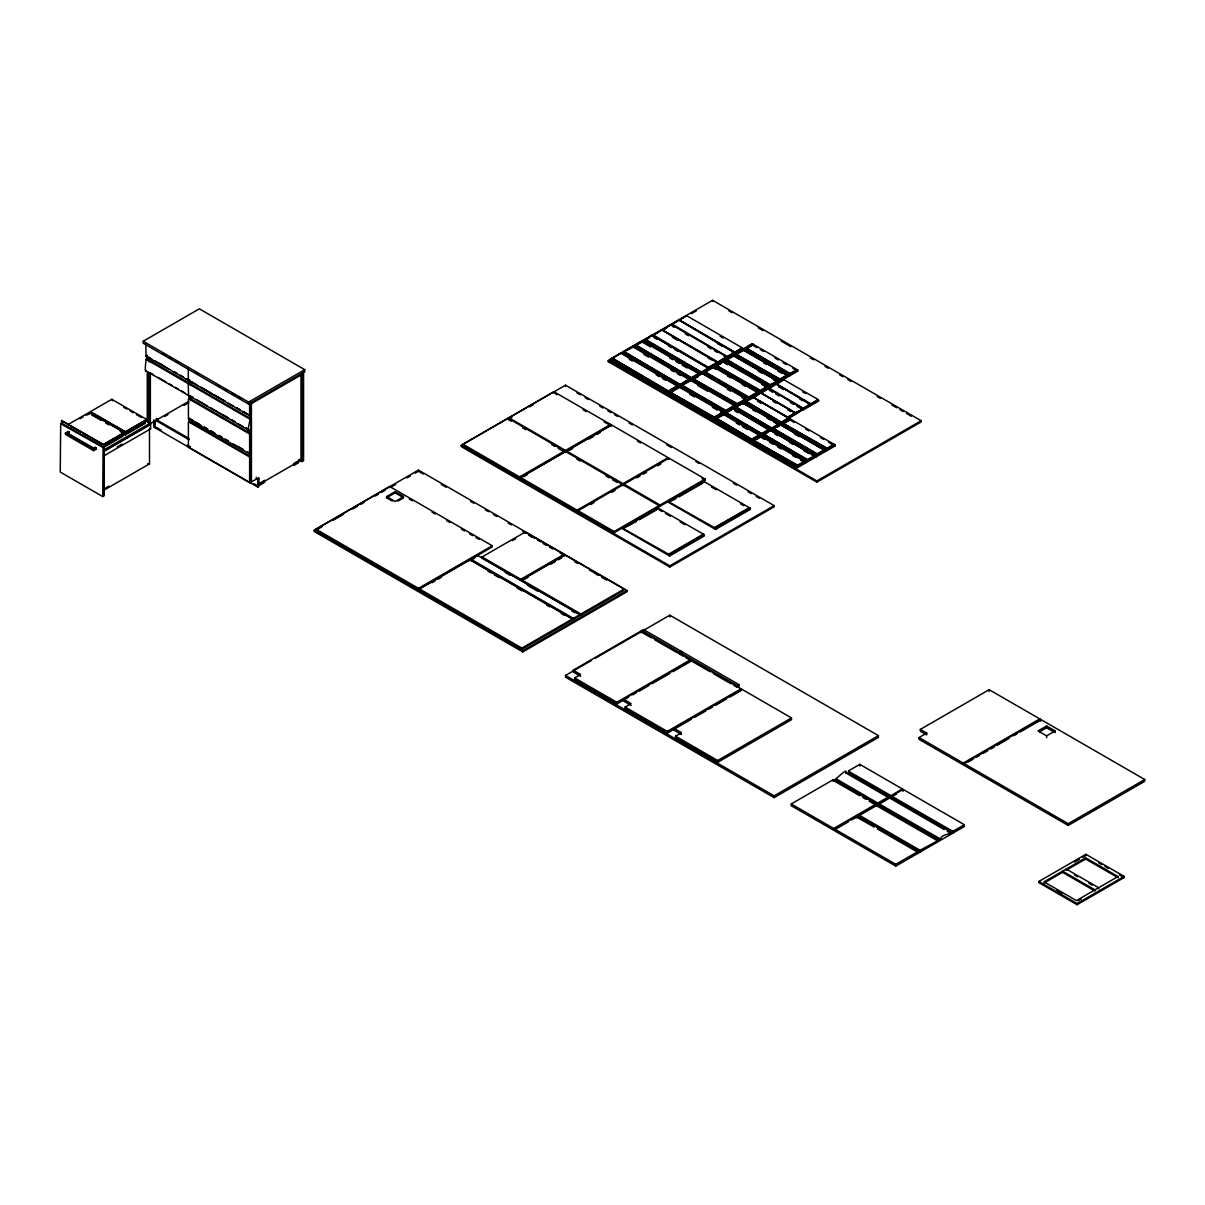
<?xml version="1.0" encoding="UTF-8"?>
<svg xmlns="http://www.w3.org/2000/svg" width="1205" height="1205" viewBox="0 0 1205 1205"><rect width="100%" height="100%" fill="white"/><g stroke="black" fill="none" stroke-linecap="round" stroke-linejoin="round"><path stroke-width="1.5" d="M61.53 423.045L60.807 423.814L103.901 447.989L104.022 445.097L61.53 420.575L61.53 423.045L104.022 447.567M146.392 355.55L146.106 356.319L168.203 368.835M146.392 370.462C144.223 375.719 145.76 357.222 147.281 356.153M189.667 383.536L189.682 380.238M249.104 453.547L188.432 419.009L188.417 398.991L189.637 398.584L189.682 395.843L192.905 397.71M251.152 402.606L251.152 481.774L249.616 482.663L188.402 447.326L188.402 422.051C190.495 422.729 189.727 414.746 189.938 422.398M250.068 415.951L171.351 370.643M249.616 403.494L249.616 416.327C253.502 411.568 245.218 433.107 249.631 431.3C251.604 427.896 251.333 435.517 249.631 434.327L249.616 454.24C251.514 450.986 251.408 458.608 249.646 457.252L249.616 482.663M856.032 817.577L856.574 816.312L834.568 828.98L834.568 830.757L895.782 866.094L964.362 826.51L964.362 824.732L903.148 789.396L892.031 795.812L891.429 797.936L952.809 833.167M891.595 796.053L888.13 798.403L888.537 796.866L878.264 802.771L878.475 804.051L875.523 805.829L875.583 804.322L833.724 828.483L791.233 803.946L791.233 805.723L833.724 830.26L848.365 821.81M845.729 773.038C849.209 764.964 830.019 785.901 833.032 779.816L791.233 803.946M888.928 798.343L889.471 797.409L878.927 803.735L940.698 839.132L920.409 850.097C922.111 851.257 915.86 854.797 917.728 851.664L895.782 864.316L834.568 828.98M146.106 356.319L145.745 343.515M189.306 383.853L188.718 384.018M188.598 395.752L188.236 384.049M188.808 383.793L189.049 384.199M940.442 839.042C941.617 833.227 954.164 834.553 953.245 831.149L964.362 824.732M845.835 772.932L888.326 797.469M848.26 772.812L848.621 770.823L859.798 764.362L902.289 788.898L902.289 790.676M856.348 816.915L874.182 827.067M856.469 817.818L859.406 816.056L859.195 814.761L876.487 804.804L876.171 805.527L937.49 840.759M876.381 806.326L879.228 804.654L879.063 803.78M889.35 797.846L944.057 829.507M953.245 832.625L892.031 797.288M143.184 341.256L199.352 308.826L304.76 369.679L304.76 371.652L248.591 404.082L143.184 343.229L143.184 341.256L248.591 402.108L304.76 369.679M152.674 360.852L152.161 361.741M61.53 420.575L104.278 444.961L104.278 495.692L102.741 496.581L60.25 472.059L60.687 423.648M67.857 424.672L89.14 412.381L124.025 432.52L124.025 433.604L104.248 445.022M90.511 411.598L111.794 399.307L146.679 419.445L146.679 420.53L125.395 432.821L90.511 412.682L90.511 411.598L125.395 431.736L146.679 419.445M80.012 418.738L83.055 416.975M86.097 415.228L89.818 413.857M91.188 413.074L95.075 414.52M67.631 433.092L93.629 448.094L95.255 447.16L96.37 449.088L93.629 450.655L65.416 434.372L65.416 433.092L68.158 431.511L69.257 432.158L69.257 433.439L67.631 434.372L67.631 433.092L69.257 432.158M189.772 380.494L186.368 378.822M189.516 380.84L189.938 384.47M96.37 447.793L93.629 449.375L65.416 433.092M124.025 432.52L102.726 444.811L83.702 433.83M105.799 443.335L114.987 438.033M118.06 436.255L121.118 434.493M123.332 433.213L122.654 436.376L104.263 446.995M124.702 432.429L143.772 421.419M104.248 446.362L133.137 429.582M136.27 427.865L144.284 423.241M122.202 432.957L125.395 434.794L145.308 423.286L145.308 420.53L146.679 420.53M104.956 449.299L150.354 423.091L145.579 420.334M188.748 401.416L150.354 423.588L147.281 421.81L147.281 371.908M104.956 450.489L150.354 424.281L150.354 373.264M103.6 451.574L150.625 424.416L150.625 428.86L103.6 456.017M164.769 416.448L167.962 414.61M183.958 405.377L188.748 402.606M117.081 446.95L121.946 444.133M302.033 374.424L251.423 403.645L249.872 402.756M105.694 487.98L108.902 486.127M104.097 490.074L149.495 463.865L149.495 429.251M188.402 447.326L189.938 446.437M251.152 415.936L242.853 411.628M251.152 453.848L247.688 452.327M249.872 481.036L251.423 481.925L258.849 477.632L258.849 486.519L257.825 487.106L153.698 426.992L153.698 419.882M258.849 478.822L257.825 479.409L257.825 487.106M258.849 484.546L302.033 459.617M298.78 459.707L302.033 461.59L303.57 460.702L303.57 372.345M315.876 529.115L389.667 486.519L492.258 545.745L492.258 546.934L418.466 589.531L315.876 530.305L315.876 529.115L418.466 588.341L492.258 545.745M462.931 444.223L519.611 476.939L564.663 450.926L564.663 452.116L519.611 478.129L462.931 445.398L462.931 444.223L507.983 418.21L660.084 506.205L705.136 480.193L705.136 479.018L668.971 458.141L577.15 511.342L520.47 478.626L520.47 477.436L565.522 451.423M512.065 417.035L508.841 418.888L508.841 417.713L553.893 391.7L610.574 424.416L610.574 425.606L565.522 451.619M612.637 358.97L609.986 359.903L611.086 358.668L667.269 391.7M612.125 358.081L668.805 391.399L612.125 358.081L620.665 353.14L677.692 386.263L688.899 379.214L677.692 386.263M624.175 352.312L621.524 353.246L622.639 352.011L679.319 385.329L662.901 375.855M623.663 351.423L680.343 384.741L623.663 351.423L632.203 346.483L689.23 379.605L690.857 378.671L634.176 345.353L633.062 345.986L633.574 347.477M633.062 345.986L689.742 378.716L698.719 373.535L691.881 378.069L635.201 344.75L642.039 340.804L699.066 373.927L708.555 368.444L651.875 335.126L645.037 339.674L701.717 372.405L645.037 339.087M645.549 339.976L642.898 340.91L644.012 339.674L700.18 372.691M314.174 530.305L418.466 470.086L627.082 590.525L627.082 591.7L522.774 651.92L314.174 531.48L314.174 530.305L522.774 650.745L627.082 590.525M461.214 445.398L565.522 385.178L774.137 505.618L774.137 506.808L669.829 567.028L461.214 446.588L461.214 445.398L669.829 565.838L774.137 505.618M608.269 360.506L712.577 300.286L921.177 420.726L921.177 421.901L816.885 482.12L608.269 361.681L608.269 360.506L816.885 480.946L921.177 420.726M609.986 359.903L611.598 359.557M612.125 358.668L620.665 353.14M621.524 353.246L622.639 352.598L626.329 354.737M623.663 352.011L632.715 347.371M633.062 346.588L639.825 343.274M635.201 345.353L642.551 341.693M642.898 340.91L644.012 339.674M646.407 338.876L651.875 335.126M652.733 335.231L661.786 330.004L717.442 362.72L708.902 367.661L653.246 334.93L652.733 335.818L709.414 368.549L717.954 363.021L710.83 367.721M721.659 361.47L718.813 363.112L662.132 329.793L671.2 324.567L728.227 357.689L735.065 353.743L734.553 352.854L727.7 356.8L672.044 324.07L671.531 324.958L678.882 320.123L734.553 352.854M671.531 324.371L678.882 320.123M679.228 319.928L686.579 315.68L742.235 347.823L735.396 352.357L679.228 319.928L734.297 352.312M315.876 530.305L322.292 526.6M333.529 520.108L343.139 514.55M352.764 509.007L357.584 506.221M360.792 504.368L364 502.515M375.222 496.038L378.43 494.186M381.639 492.333L384.847 490.48M529.763 406.823L532.971 404.955M646.919 339.177L649.646 337.596M652.733 335.818L661.786 330.004M662.132 330.396L671.2 324.567M679.228 320.515L686.579 315.68M392.393 486.323L395.662 484.44M407.064 477.858L410.318 475.975M415.213 473.143L418.466 471.26L423.362 474.092M608.269 361.681L613.164 358.864M634.342 346.633L637.611 344.75M663.684 329.688L666.937 327.82M691.384 313.707L696.279 310.875M610.498 360.205L613.541 359.03M386.579 496.581L395.135 491.655L403.675 496.581L395.135 501.521L386.579 496.581L386.579 497.77L392.288 501.069M386.579 497.77L395.135 492.83L403.675 497.77L397.981 501.069M708.902 367.073L717.442 362.133M718.301 361.636L726.856 356.695L718.301 362.223L662.132 329.793M727.7 356.213L734.553 352.252M735.396 351.77L742.235 347.823M508.841 417.713L565.522 450.429L610.574 424.416M609.986 359.316L666.666 392.047L668.293 391.098M668.805 390.812L677.346 385.871L666.154 392.935L610.498 360.792M699.066 373.927L701.205 372.104M701.717 371.803L708.555 367.856M718.301 362.223L727.368 357.584L724.521 359.828M727.7 356.8L735.065 353.14M735.909 352.658C749.676 343.726 739.975 353.577 735.396 352.357M566.38 452.116L566.38 450.926L611.432 424.913L668.112 457.644L668.112 458.834M720.515 411.974L723.768 413.857L713.089 420.033L667.525 393.719L667.525 392.544C669.182 390.661 669.302 393.945 668.624 391.896M690.766 380.298L670.176 392.197C668.504 389.561 679.168 386.218 679.228 386.956M724.28 415.138L723.768 412.682L679.063 387.061L679.063 385.871C680.72 384.003 680.84 387.287 680.177 385.238M690.254 379.997C662.991 395.511 708.239 369.875 682.226 385.238L725.741 410.363L734.297 405.422L734.809 406.311L725.741 410.95L682.226 385.826M690.766 380.885L690.601 379.214C692.257 377.331 692.393 380.629 691.715 378.566M749.239 399.156L758.397 393.869L758.397 392.679L713.857 366.968L693.252 378.867C691.61 374.65 703.871 374.921 702.138 372.541C703.81 370.673 703.931 373.957 703.253 371.908M713.345 366.666C686.067 382.196 731.33 356.544 705.302 371.908L748.817 397.032L757.373 392.092M713.857 367.555L713.691 365.883C715.348 364 715.469 367.299 714.791 365.236M715.83 365.236C731.33 354.888 720.5 365.959 713.691 365.883M777.556 381.036L770.191 384.681L726.675 359.557L770.191 385.284L778.068 381.337L778.068 382.512L769.091 387.694L723.512 361.395L723.512 360.205C725.184 358.337 725.305 361.621 724.627 359.557M733.002 355.324C717.954 365.974 730.426 353.713 733.514 355.611L777.044 380.735M777.285 381.081L733.348 355.716L733.348 354.526C735.005 352.658 735.14 355.942 734.463 353.893M742.837 349.646C727.79 360.295 740.262 348.034 743.349 349.932L787.889 375.659L787.889 376.834L778.912 382.03L778.912 380.84L733.348 354.526M797.213 369.679L789.862 373.339L746.347 348.215L789.862 373.927L797.725 369.98L797.725 371.17L788.748 376.352L743.184 350.037L743.184 348.848L744.298 348.215L744.811 349.104M752.673 343.967C737.626 354.616 750.097 342.356 753.185 344.269L796.701 369.393M667.525 392.544L669.649 391.896M669.649 391.309L678.716 386.669M679.063 385.871L681.202 385.238M690.601 379.214L692.739 378.566M692.739 377.978L701.807 373.339M702.138 372.541L704.277 371.908M715.83 364.648L723.181 361.003M723.512 360.205L725.651 359.557M733.86 354.827L735.487 353.893M743.184 348.848L745.323 348.215M523.693 476.758L526.901 474.906M569.604 450.263L572.812 448.396M588.914 439.102L593.734 436.315M596.957 434.463L600.165 432.61M668.037 392.83L669.649 392.484L713.179 418.21M691.113 380.102L692.739 379.153L736.255 404.88L691.113 379.5M714.204 366.772L715.83 365.838L759.346 391.55L714.204 366.184M724.024 360.506L753.185 344.269M668.037 393.433L669.649 392.484M670.688 392.484L714.204 417.608L723.256 412.969L722.744 412.08L714.204 417.02L670.688 392.484L679.228 387.558M679.575 386.172L711.824 404.097M693.764 379.153L737.279 404.277L746.347 399.638L745.835 398.75L737.279 403.69L693.764 379.153L698.041 376.698M702.651 372.842L703.163 373.731L704.277 372.496L747.793 398.207L709.112 375.885M716.855 365.838L760.37 390.962L767.721 387.302L767.208 386.413L760.37 390.36L716.855 365.838L720.952 363.458M726.675 360.159L733.514 356.213M734.372 355.716L735.487 355.068L751.604 364.377M786.865 375.056L780.027 379.018L736.511 354.481L743.349 350.535M743.696 349.149L788.838 374.514L745.323 349.39M746.347 348.802L753.185 344.856M668.549 393.719L712.065 418.256L713.179 417.608M680.087 387.061L724.717 411.538L715.047 405.964M691.625 380.388L735.14 404.925L736.255 404.277M703.163 373.731L746.693 398.268L747.793 397.62M714.716 367.073L758.231 391.595L759.346 390.962M724.024 361.093L769.167 385.871L725.651 360.159L769.167 385.284M777.888 380.253L779.002 379.605L754.827 366.245M744.208 350.037L787.724 374.574L788.838 373.927M712.065 418.256L714.204 418.798L713.691 417.909M723.602 411.583L725.741 412.125L725.229 411.251M735.14 404.925L737.279 405.467L736.767 404.579M746.693 398.268L748.817 398.81L748.305 397.921M705.302 372.496L748.817 397.62L757.885 392.393M758.231 391.595L760.37 392.137L759.858 391.248M768.067 385.916L770.191 386.459L769.679 385.57M777.888 380.84C779.59 378.475 780.494 381.865 779.514 379.906M736.511 354.481L780.027 379.605L787.377 375.358M787.724 374.574L789.862 375.117L789.35 374.228M712.577 419.144L714.204 418.21M714.204 418.798C715.213 416.177 719.701 415.77 723.768 412.682M724.115 412.471L725.741 411.538M725.741 412.125C726.751 409.519 731.239 409.098 735.321 406.01L735.321 407.2L724.627 413.36L724.115 411.884M735.14 405.513L737.279 404.88M737.279 405.467C738.304 402.847 742.792 402.44 746.859 399.352L746.859 400.527L736.165 406.703L690.601 380.388M746.693 398.855L748.817 398.207M748.817 398.81C749.841 396.189 754.33 395.782 758.397 392.679M758.231 392.197L760.37 391.55M760.37 392.137C761.364 389.772 764.256 389.802 768.233 387.016L768.233 388.191L759.255 393.372L713.691 367.073M768.067 386.519L770.191 385.871M770.191 386.459C771.2 384.094 774.092 384.124 778.068 381.337M778.4 381.142L780.027 380.193M780.027 380.795C781.021 378.43 783.928 378.445 787.889 375.659M787.724 375.162L789.862 374.514M789.862 375.117C790.857 372.752 793.749 372.767 797.725 369.98M419.325 588.838L469.935 559.617L572.541 618.858L572.541 620.033L521.916 649.254L419.325 590.028L419.325 588.838L521.916 648.079L572.541 618.858M470.794 559.12L477.466 555.279L580.057 614.505L580.057 615.695L573.384 619.536L470.794 560.31L470.794 559.12L573.384 618.361L580.057 614.505M716.598 418.994L713.947 419.927L715.047 418.692L750.7 439.87M716.086 418.105L752.251 439.584L716.086 418.105L722.925 414.159L759.421 435.427L768.911 429.944L732.745 408.48L725.907 413.014L762.072 433.905L725.907 412.426M760.536 434.192L724.883 413.014L723.768 413.661L759.933 434.538L759.421 435.427M735.743 406.748L771.908 428.227L735.743 407.35L742.581 402.801L778.746 424.281L769.257 429.748L733.604 408.585L734.719 407.35L770.884 428.814L735.231 408.239L736.255 407.636M743.44 402.304L744.554 401.672L780.72 423.136L744.554 402.259L743.44 402.907L779.605 423.783L743.952 403.796L746.091 401.958M745.579 401.069L781.744 422.548L745.579 401.069L752.417 397.123L788.582 417.999L779.093 424.085M431.977 582.723L435.141 580.9M438.304 579.063L441.467 577.24M470.794 560.31L474.8 558.005M713.947 419.927L715.574 419.581M716.086 418.692L723.437 415.047M723.768 414.249L724.883 413.616L758.939 433.273M725.907 413.014L731.39 409.866M733.604 408.585L734.719 407.35M735.743 407.35L742.581 403.389L743.093 404.277M745.579 401.672L752.929 398.012M753.276 397.228L760.626 392.981L795.074 412.878L788.236 417.412L753.276 397.228L788.748 418.301L795.586 414.354L795.074 413.466M760.957 392.785L795.933 412.969L803.283 409.323L796.445 413.857L760.957 392.785L768.323 388.537L804.142 409.414L810.98 405.467L810.468 404.579L803.63 408.525L769.167 388.04L768.654 388.929L776.005 384.094L810.468 404.579M768.654 388.341L776.005 384.094M776.351 383.898L783.702 379.65L818.165 399.548L811.327 404.082L776.351 383.898L811.839 404.97L818.677 401.024L818.165 400.135M725.395 413.902L726.419 413.315M753.788 397.53L760.626 392.981M760.957 393.372L768.323 388.537M776.864 384.199L783.702 379.65M482.075 556.951L525.26 532.023L563.985 554.39L563.985 555.565L520.816 580.494L482.075 558.141L482.075 556.951L520.816 579.319L563.985 554.39M512.456 540.593L515.665 538.756M520.47 477.436L577.15 510.167L622.202 484.154L622.202 485.329M566.38 450.926L623.06 483.657L668.112 457.644M590.872 504.413L594.095 502.545M611.794 492.333L615.017 490.465M636.782 477.903L640.006 476.05M643.229 474.183L646.437 472.33M657.704 465.823L660.927 463.97M788.236 416.825L795.074 412.878M795.933 412.381L802.771 409.022M803.63 407.938L810.468 403.991M811.327 403.494L818.165 399.548M714.46 420.229L749.6 441.105L751.724 439.283M752.251 438.982L759.09 435.035L749.6 441.105M759.421 434.839L768.911 429.357M769.257 429.748L778.746 423.678M779.093 423.482L781.232 422.247M781.744 421.961L788.582 417.999M788.236 417.412L795.586 413.767M795.933 412.969L803.283 409.323M803.63 408.525L810.98 404.88M811.327 404.082L818.677 400.437M797.635 466.968C796.776 466.034 801.415 464.723 805.512 461.831L805.512 463.021L796.535 468.203L750.956 441.904L750.956 440.714C752.628 438.831 752.748 442.13 752.071 440.066M753.095 440.066C768.609 429.718 757.779 440.789 750.956 440.714M814.821 455.867L807.471 459.512L763.955 434.387L807.471 460.114L815.333 456.168L815.333 457.343L806.356 462.524L760.792 436.225L760.792 435.035C762.449 433.167 762.584 436.451 761.906 434.387M770.281 430.155C752.733 438.816 771.757 431.601 770.628 429.357C772.285 427.489 772.405 430.772 771.742 428.724M780.117 424.476C758.939 437.581 789.185 417.412 777.888 426.947M780.629 425.365L780.463 423.678C782.12 421.81 782.241 425.094 781.563 423.045M790.465 419.099C773.956 429.432 787.633 417.035 790.465 419.099L835.005 444.811L835.005 446.001L826.028 451.182L780.463 424.868M753.095 439.479L760.445 435.818M760.792 435.035L762.931 434.387M770.628 429.357L772.766 428.724M780.463 423.678L782.587 423.045M782.587 422.443L789.953 418.798M751.468 441.602L753.095 440.669L796.61 466.38L751.468 441.015M761.304 435.336L780.629 424.763L825.169 450.489L825.169 451.664L816.192 456.846L770.628 430.546M780.976 423.979L782.587 423.633L826.118 449.345M754.119 440.669L797.635 465.793L805 462.133L804.488 461.244L797.635 465.19L754.119 440.669L760.957 436.707M763.955 434.99L766.696 433.408M771.14 429.658L816.282 455.023L772.766 429.899M780.976 424.567L782.587 424.22L787.422 427.022M833.981 444.223L827.142 448.17L783.627 423.633L790.465 419.686M521.66 579.801L564.844 554.887L624.085 589.094L624.085 590.269L580.915 615.198L521.66 580.991L521.66 579.801L580.915 614.008L624.085 589.094M524.868 579.153L528.061 577.3M550.444 564.377L555.249 561.605M558.442 559.753L561.635 557.915M614.173 531.541L659.225 505.528L659.225 506.702L614.173 532.715L578.008 511.839L578.008 510.649L614.173 531.541L614.173 532.715M623.919 485.329L623.919 484.154L660.084 505.031L705.136 479.018M622.639 527.639L657.343 507.591L704.368 534.749L704.368 535.924L669.649 555.972L622.639 528.814L622.639 527.639L657.855 507.892M668.549 501.129L703.253 481.081L750.278 508.239L750.278 509.414L715.574 529.462L668.549 502.319L668.549 501.129L703.765 481.382M623.151 527.926L658.367 508.194M669.061 501.431L704.277 481.684M623.151 528.528L636.285 521.539M639.433 519.717L656.8 509.685M669.061 502.018L675.885 498.674M679.033 496.852L702.711 483.19M751.98 441.904L795.511 466.425L796.61 465.793M761.304 435.924L806.446 460.702L762.931 434.99L806.446 460.114M771.652 430.546L815.167 455.068L816.282 454.436M824.657 450.188L817.306 454.436L773.791 428.724L817.306 453.848L824.145 449.887M781.488 424.868L825.003 449.405L826.118 448.757M795.511 466.425L797.123 466.079M805.332 460.747L807.471 461.289L806.958 460.4M815.167 455.068L817.306 455.626L816.794 454.737M825.003 449.405L827.142 449.947L826.63 449.058M783.627 423.633L827.142 448.757L834.493 444.509M795.511 467.028L797.635 466.38M805.332 461.349L807.471 460.702M807.471 461.289C808.465 458.924 811.372 458.954 815.333 456.168M815.167 455.671L817.306 455.023M817.306 455.626C818.3 453.261 821.192 453.276 825.169 450.489M825.003 449.992L827.142 449.345M827.142 449.947C828.136 447.582 831.028 447.597 835.005 444.811M623.663 528.814L668.624 554.195L703.343 534.146M669.573 502.319L714.535 527.685L749.254 507.651M668.624 554.195L669.137 555.083L703.856 534.448M714.535 527.685L749.766 507.938M669.137 555.083L704.368 534.749M714.535 528.272L750.278 508.239M580.659 676.261L573.219 671.968L573.219 670.191L641.015 631.043L690.601 659.677L690.601 661.455L672.962 671.637M641.873 630.546L643.575 629.567L680.599 650.941L680.599 652.718L678.897 653.697L678.897 651.92L641.873 630.546L641.873 632.324L651.528 637.897M594.863 658.487L669.829 615.198L878.43 735.637L878.43 737.415L774.137 797.635L565.522 677.195L565.522 675.418L591.595 660.37M628.046 697.559L616.824 704.051L574.664 679.71L574.664 677.933L580.659 674.484L573.219 670.191M678.897 651.92L680.599 650.941M682.934 656.032L679.74 654.195L679.74 652.417L681.458 651.423L738.996 684.651L738.996 686.428L737.279 687.407L734.086 685.57M574.664 677.933L616.824 702.274L690.601 659.677M631.104 705.377L623.663 701.084L623.663 699.307L691.459 660.159L741.045 688.793L741.045 690.57L729.823 697.047M632.866 694.788L636.074 692.935M639.283 691.083L648.893 685.525M652.101 683.672L669.754 673.49M691.324 719.28L667.269 733.167L625.109 708.841L625.109 707.064L631.104 703.6L623.663 699.307M679.74 652.417L737.279 685.63L738.996 684.651M625.109 707.064L667.269 731.39L741.045 688.793M674.107 728.438L741.903 689.29L791.489 717.924L791.489 719.701L717.698 762.298L675.553 737.957L675.553 736.18L681.533 732.73L674.107 728.438L674.107 730.215L681.533 734.508M694.532 717.427L705.753 710.95M708.962 709.097L712.17 707.245M715.378 705.392L726.615 698.9M675.553 736.18L717.698 760.521L791.489 717.924M565.522 675.418L774.137 795.857L878.43 735.637M920.334 729.417L926.735 733.122L926.735 734.899L920.334 731.194L920.334 729.417L989.154 689.682L1039.764 718.903L1039.764 720.68L1020.228 731.962M1039.764 718.903L963.247 763.081L963.247 764.859L919.038 739.343L919.038 737.565L926.735 733.122M902.289 788.898L890.992 795.797L953.351 831.601M851.619 819.927L896.52 794.005M964.105 763.578L1040.623 719.4L1144.75 779.514L1144.75 781.292L1068.233 825.47L964.105 765.356L964.105 763.578L1068.233 823.693L1144.75 779.514M968.127 762.042L973.007 759.225M976.276 757.343L979.529 755.46M982.783 753.577L987.663 750.76M990.917 748.877L994.17 746.995M997.439 745.127L1008.826 738.545M1013.721 735.713L1016.975 733.845M1055.173 730.938L1046.618 725.997L1038.077 730.938L1046.618 735.878L1055.173 730.938L1055.173 732.715M1039.493 731.887L1046.618 727.775L1053.742 731.887M1038.876 881.473L1085.901 854.315L1124.114 876.381L1124.114 877.571L1077.089 904.714L1038.876 882.647L1038.876 881.473L1077.089 903.539L1124.114 876.381M1074.544 862.057L1079.409 859.255M1082.662 857.373L1085.901 855.505L1085.901 854.315M1118.044 876.532L1085.645 857.824L1044.012 881.864L1076.411 900.572L1118.044 876.532L1118.044 877.722L1085.645 859.014L1066.425 870.1M1044.012 883.054L1063.217 871.953M1078.008 900.828L1081.216 898.975M848.621 771.305L891.278 795.767M835.878 778.686L878.204 803.283M859.316 815.213L920.53 850.549M103.103 447.929L102.741 496.581M728.874 310.875L732.128 312.758M758.201 327.82L763.096 330.637M781.021 340.985L790.796 346.633M810.363 357.93L813.616 359.798M825.033 366.395L828.287 368.278M839.689 374.86L842.958 376.743M847.838 379.56L851.107 381.443M877.18 396.505L880.433 398.388M891.851 404.97L896.731 407.787M899.999 409.67L903.253 411.553M906.506 413.436L911.402 416.267M753.788 345.79L757.041 347.673M760.295 349.555L763.548 351.438M774.936 358.006L778.204 359.888M783.084 362.705L786.338 364.588M792.845 368.338L797.725 371.17M720.078 336.21L723.316 338.078M763.488 362.75L766.742 364.618M778.129 371.2L781.382 373.083M802.545 391.715L805.768 393.583M717.246 343.455L722.096 346.257M731.827 351.875L735.065 353.743M779.002 379.605L735.487 355.068M758.532 371.245L761.786 373.113M773.188 379.696L778.068 382.512M778.731 386.85L783.566 389.637M799.683 398.945L802.922 400.813M807.757 403.6L810.98 405.467M671.2 325.154L673.926 327.323M685.253 333.875L688.492 335.743M707.938 346.965L711.176 348.832M714.414 350.7L717.653 352.568M724.13 356.319L727.368 358.186M724.295 362.826L727.549 364.708M761.726 384.44L768.233 388.191M769.423 390.36L772.646 392.227M775.869 394.08L779.093 395.948M790.39 402.47L793.613 404.323M796.836 406.19L803.283 409.911M672.616 337.43L677.466 340.232M708.239 358.006L711.477 359.873M773.008 401.325L776.231 403.178M787.528 409.7L790.751 411.568M716.086 369.438L712.833 367.555L712.833 366.38M727.474 376.02L730.727 377.903M742.129 384.47L745.383 386.353M653.984 337.536L657.162 339.373M668.293 345.79L671.471 347.627M674.649 349.465L677.828 351.303M757.719 401.37L760.912 403.223M791.067 420.62L794.321 422.503M805.708 429.085L808.962 430.953M820.349 437.536L823.617 439.418M828.498 442.235L835.005 446.001M702.319 373.625L747.718 400.045L747.205 399.156M644.524 340.563L698.584 371.773M642.898 340.307L699.066 373.339M727.323 389.26L730.576 391.143M741.979 397.71L746.859 400.527M642.551 342.295L650.504 346.874M669.588 357.9L672.767 359.738M675.945 361.575L679.123 363.398M682.316 365.236L687.076 367.992M790.646 428.875L824.506 448.426M752.673 409.82L755.866 411.658M767.058 418.12L770.251 419.958M773.444 421.81L776.638 423.648M794.246 433.815L799.126 436.632M635.201 344.75L691.881 378.069M636.285 347.161L688.763 377.451M643.847 354.391L648.621 357.147M670.884 369.995L674.062 371.833M677.255 373.671L680.433 375.508M697.891 385.585L707.651 391.218M733.604 407.983L769.257 429.161M770.793 430.441L814.309 455.565M734.854 410.89L738.062 412.728M774.649 433.86L777.903 435.728M789.305 442.31L792.559 444.193M803.946 450.775L808.826 453.592M812.08 455.46L815.333 457.343M724.717 410.95L681.202 386.413M629.507 356.575L659.722 374.017M621.524 352.658L677.692 385.675M629.131 359.226L632.309 361.048M656.168 374.83L659.346 376.668M662.524 378.506L665.702 380.328M689.591 394.125L694.487 396.942M712.381 407.29L717.261 410.107M736.21 423.015L739.403 424.853M742.596 426.706L747.386 429.462M764.813 439.539L759.933 436.707L759.933 435.532M769.709 442.356L772.962 444.223M777.843 447.055L781.096 448.923M792.483 455.505L795.737 457.388M800.632 460.205L805.512 463.021M613.194 360.476L617.969 363.232M621.147 365.07L665.672 390.781M671.26 394.005L703.509 412.622M706.733 414.475L711.568 417.276M717.171 420.515L734.734 430.652M737.927 432.49L749.103 438.951M712.577 418.557L713.089 420.033M713.947 419.34L749.6 440.518M576.939 392.951L580.192 394.833M585.088 397.665L588.341 399.533M599.744 406.13L603.012 408.013M607.892 410.83L611.161 412.713M614.414 414.595L617.668 416.478M629.085 423.06L632.339 424.943M666.561 444.705L671.456 447.522M695.903 461.636L699.156 463.518M733.393 483.28L736.647 485.163M748.049 491.745L751.318 493.628M756.198 496.46L759.466 498.343M557.132 394.758L553.893 392.875L553.893 391.7M583.054 409.715L586.293 411.583M604.097 421.87L608.962 424.672M637.34 441.06L640.578 442.928M701.988 478.385L705.136 480.193M711.357 486.956L716.222 489.757M740.548 503.811L743.786 505.678M511.221 421.253L507.983 419.385L507.983 418.21M522.563 427.805L525.802 429.673M551.709 444.63L554.948 446.498M558.186 448.381L563.051 451.182M576.864 459.15L580.102 461.018M606.01 475.99L609.248 477.858M612.486 479.726L617.352 482.527M658.969 509.715L662.208 511.583M665.446 513.466L670.311 516.267M680.042 521.886L684.907 524.687M669.137 554.481L669.649 555.972M919.038 737.565L963.247 763.081M1098.644 862.855L1101.822 864.693M1105 866.531L1108.193 868.383M1119.34 874.815L1124.114 877.571M441.286 484.44L446.181 487.257M470.628 501.37L473.881 503.253M485.299 509.851L488.552 511.718M493.448 514.55L496.701 516.433M508.103 523.015L511.372 524.898M522.774 531.48L526.043 533.363M530.923 536.195L534.192 538.078M537.445 539.961L540.699 541.828M560.265 553.125L563.518 555.008M589.591 570.055L594.487 572.887M528.483 535.08L531.706 536.933M543.003 543.455L546.226 545.323M549.465 547.191L552.688 549.043M574.454 561.605L577.647 563.458M595.27 573.625L598.463 575.478M601.672 577.331L606.476 580.102M1074.333 874.89L1077.571 876.758M1088.913 883.31L1092.152 885.178M163.052 353.517L166.2 355.339M169.348 357.147L172.496 358.97M175.644 360.777L178.792 362.6M194.849 371.878L199.684 374.665M217.397 384.892L220.62 386.76M223.844 388.613L227.067 390.465M231.902 393.267L235.126 395.12M238.349 396.987L241.572 398.84M654.752 639.765L677.285 652.764M686.142 657.885L710.106 671.727M713.315 673.565L730.893 683.717M409.203 498.99L412.456 500.858M432.008 512.14L435.261 514.023M446.663 520.605L449.917 522.488M461.319 529.07L464.573 530.953M469.453 533.77L472.706 535.653M475.975 537.535L479.229 539.418M159.617 363.383L162.765 365.19M174.032 371.607L177.18 373.414M180.328 375.237L183.476 377.06M191.294 381.669L196.129 384.455M200.964 387.242L210.634 392.83M213.857 394.683L218.949 397.53M220.289 398.403L225.124 401.205M236.406 407.712L239.885 409.625M242.853 411.432L246.332 413.345M148.607 357.207L151.755 359.03M154.903 360.852L170.628 369.935M173.776 371.758L176.924 373.565M180.072 375.388L183.22 377.21M186.368 379.018L197.741 385.585M200.964 387.453L225.124 401.401M228.347 403.253L233.183 406.04M236.406 407.908L239.629 409.76M147.025 358.774L250.896 418.753M250.053 419.235L146.182 359.391M1056.966 890.525L1061.831 893.342M505.151 572.45L510.031 575.267M527.941 585.6L537.716 591.248M571.908 610.995L575.177 612.878M848.682 772.269L891.173 796.791M848.26 772.51L890.57 797.138M947.281 831.36L950.504 833.227M193.162 397.56L189.938 395.692L189.938 399.201M223.769 415.228L228.604 418.014M231.827 419.882L235.05 421.735M246.332 428.046L251.152 431.044L246.076 428.197M150.173 372.827L153.321 374.65M158.036 377.376L165.913 381.925M169.061 383.732L172.21 385.555M175.358 387.362L178.506 389.185M181.654 391.007L184.802 392.815M196.129 399.367L207.411 406.07M210.634 407.742L228.347 418.165M231.571 419.822L234.794 421.886M238.018 423.738L242.853 426.54M147.748 371.923L248.441 430.065M299.458 459.316L301.009 460.205L301.009 375.011M189.682 398.313L250.896 433.649M487.859 571.14L491.113 573.023M494.366 574.906L499.247 577.722M517.171 588.07L522.051 590.887M546.483 605L549.736 606.868M561.138 613.45L564.392 615.333M250.068 434.267L188.854 398.93M835.773 779.71L878.264 804.247M879.123 804.744L940.337 840.081M835.17 780.057L877.842 804.789L835.351 779.966M833.032 780.313L859.783 795.752M862.931 797.574L866.079 799.382M869.227 801.204L873.956 803.931M189.682 418.647L192.905 420.515M196.129 422.368L199.352 424.235M204.187 427.022L207.667 428.935M210.634 430.742L213.857 432.595M218.949 435.442L222.157 437.295M225.124 439.102L228.347 440.97M238.018 446.543L243.109 449.39M247.688 452.131L251.152 454.044M189.682 418.843L200.964 425.35M204.187 427.218L207.411 429.07M210.634 430.938L215.469 433.725M218.692 435.592L221.901 437.445M225.124 439.313L228.347 441.166M233.183 443.952L242.853 449.54M190.887 421.208L194.08 423.06M189.682 421.313L250.896 456.65M859.195 816.237L920.409 851.589M877.406 828.92L917.683 852.176M156.258 418.406L157.795 419.295M189.049 438.515L156.77 419.882L156.77 421.072M189.049 439.705L155.234 420.183L155.234 427.88L156.258 427.293L161.139 430.11M112.487 400.783L111.794 399.307M123.648 407.23L126.841 409.082M130.035 410.92L133.228 412.758M136.421 414.61L141.211 417.367M187.197 445.157L190.465 447.025M253.969 483.702L257.222 485.585M148.471 423.196L150.625 424.416M149.51 428.227L150.625 428.86M98.253 416.358L111.026 423.738M114.219 425.576L125.395 432.023M93.011 415.71L100.994 420.319M105.784 423.076L108.977 424.913M120.139 431.375L124.025 433.604M149.495 463.865L147.447 463.865M71.02 426.51L80.539 431.993M69.257 433.439L68.158 431.511M95.255 448.441L96.37 449.088M250.068 457.267L188.854 421.931M1098.644 888.928L1098.644 887.739L1066.229 869.031L1066.229 870.221M1085.645 857.824L1085.645 859.014M1077.089 903.539L1077.089 904.714M1068.233 823.693L1068.233 825.47M1046.618 725.997L1046.618 727.775M1046.618 735.878L1046.618 737.656M1040.623 719.4L1040.623 721.177M989.154 689.682L989.154 691.459M919.807 851.935L858.773 816.779M903.148 789.396L903.148 791.173M895.782 864.316L895.782 866.094M859.798 764.362L859.798 766.139M833.724 828.483L833.724 830.26M826.028 451.182L825.515 450.293M816.885 480.946L816.885 482.12M816.192 456.846L815.68 455.957M806.356 462.524L805.844 461.636M796.535 468.203L796.023 467.314M789.441 418.496L789.441 419.686M788.748 376.352L788.236 375.463M779.605 424.175L779.605 425.365M774.137 795.857L774.137 797.635M769.769 429.854L769.769 431.044M769.091 387.694L768.579 386.805M759.255 393.372L758.743 392.484M752.161 343.666L752.161 344.856M742.325 349.345L742.325 350.535M737.279 685.63L737.279 687.407M736.165 406.703L735.653 405.814M732.489 355.023L732.489 356.213M722.669 360.702L722.669 361.892M717.698 760.521L717.698 762.298M715.574 529.462L715.047 528.573M712.577 300.286L712.577 301.461M703.253 481.081L703.253 482.271M701.295 373.038L701.295 374.228M689.742 379.711L689.742 380.885M681.458 651.423L681.458 653.2M678.204 386.368L678.204 387.558M669.829 565.838L669.829 567.028M669.829 615.198L669.829 616.975M668.971 458.141L668.971 459.316M667.269 731.39L667.269 733.167M666.666 392.047L666.154 392.935M660.084 505.031L660.084 506.205M657.343 507.591L657.343 508.781M643.575 629.567L643.575 631.345M641.015 631.043L641.015 632.821M623.06 483.657L623.06 485.826M616.824 702.274L616.824 704.051M611.432 424.913L611.432 426.103M580.915 614.008L580.915 615.198M577.15 510.167L577.15 511.342M573.384 618.361L573.384 619.536M565.522 385.178L565.522 386.368M565.522 450.429L565.522 452.613M564.844 554.887L564.844 556.062M525.26 532.023L525.26 533.212M522.774 650.745L522.774 651.92M521.916 648.079L521.916 649.254M520.816 579.319L520.816 580.494M519.611 476.939L519.611 478.129M477.466 555.279L477.466 556.454M469.935 559.617L469.935 560.807M418.466 470.086L418.466 471.26M418.466 588.341L418.466 589.531M395.135 491.655L395.135 492.83M389.667 486.519L389.667 487.709M302.033 373.234L302.033 461.59M256.288 477.331L256.288 478.521M251.423 402.455L251.423 481.925M249.872 415.8L249.872 419.536M249.872 430.712L249.872 434.433M249.872 453.08L249.872 456.8M248.591 402.108L248.591 404.082M190.631 381.593L190.631 385.329M190.631 396.505L190.631 400.241M190.631 418.873L190.631 422.609M189.095 380.705L189.095 384.44M189.095 395.617L189.095 399.352M189.095 417.984L189.095 421.72M188.236 368.052L188.402 380.991M150.354 358.352L150.354 362.072M148.817 357.463L148.817 361.711M148.817 372.375L148.817 422.699M147.281 355.279L147.281 359.828M125.395 431.736L125.395 434.794M93.629 448.094L93.629 450.655M91.881 412.682L91.881 415.439M89.14 412.381L89.14 413.466M61.786 420.425L61.786 424.19M264.543 480.418L259.843 483.13L259.843 485.118L264.543 482.392L264.543 480.418M298.569 460.777L293.869 463.488L293.869 465.461L298.569 462.75L298.569 460.777M1094.968 889.862L1062.554 871.155L1062.554 872.33L1094.968 891.037L1094.968 889.862M939.9 840.337L878.52 805.091L939.9 840.337"/></g></svg>
